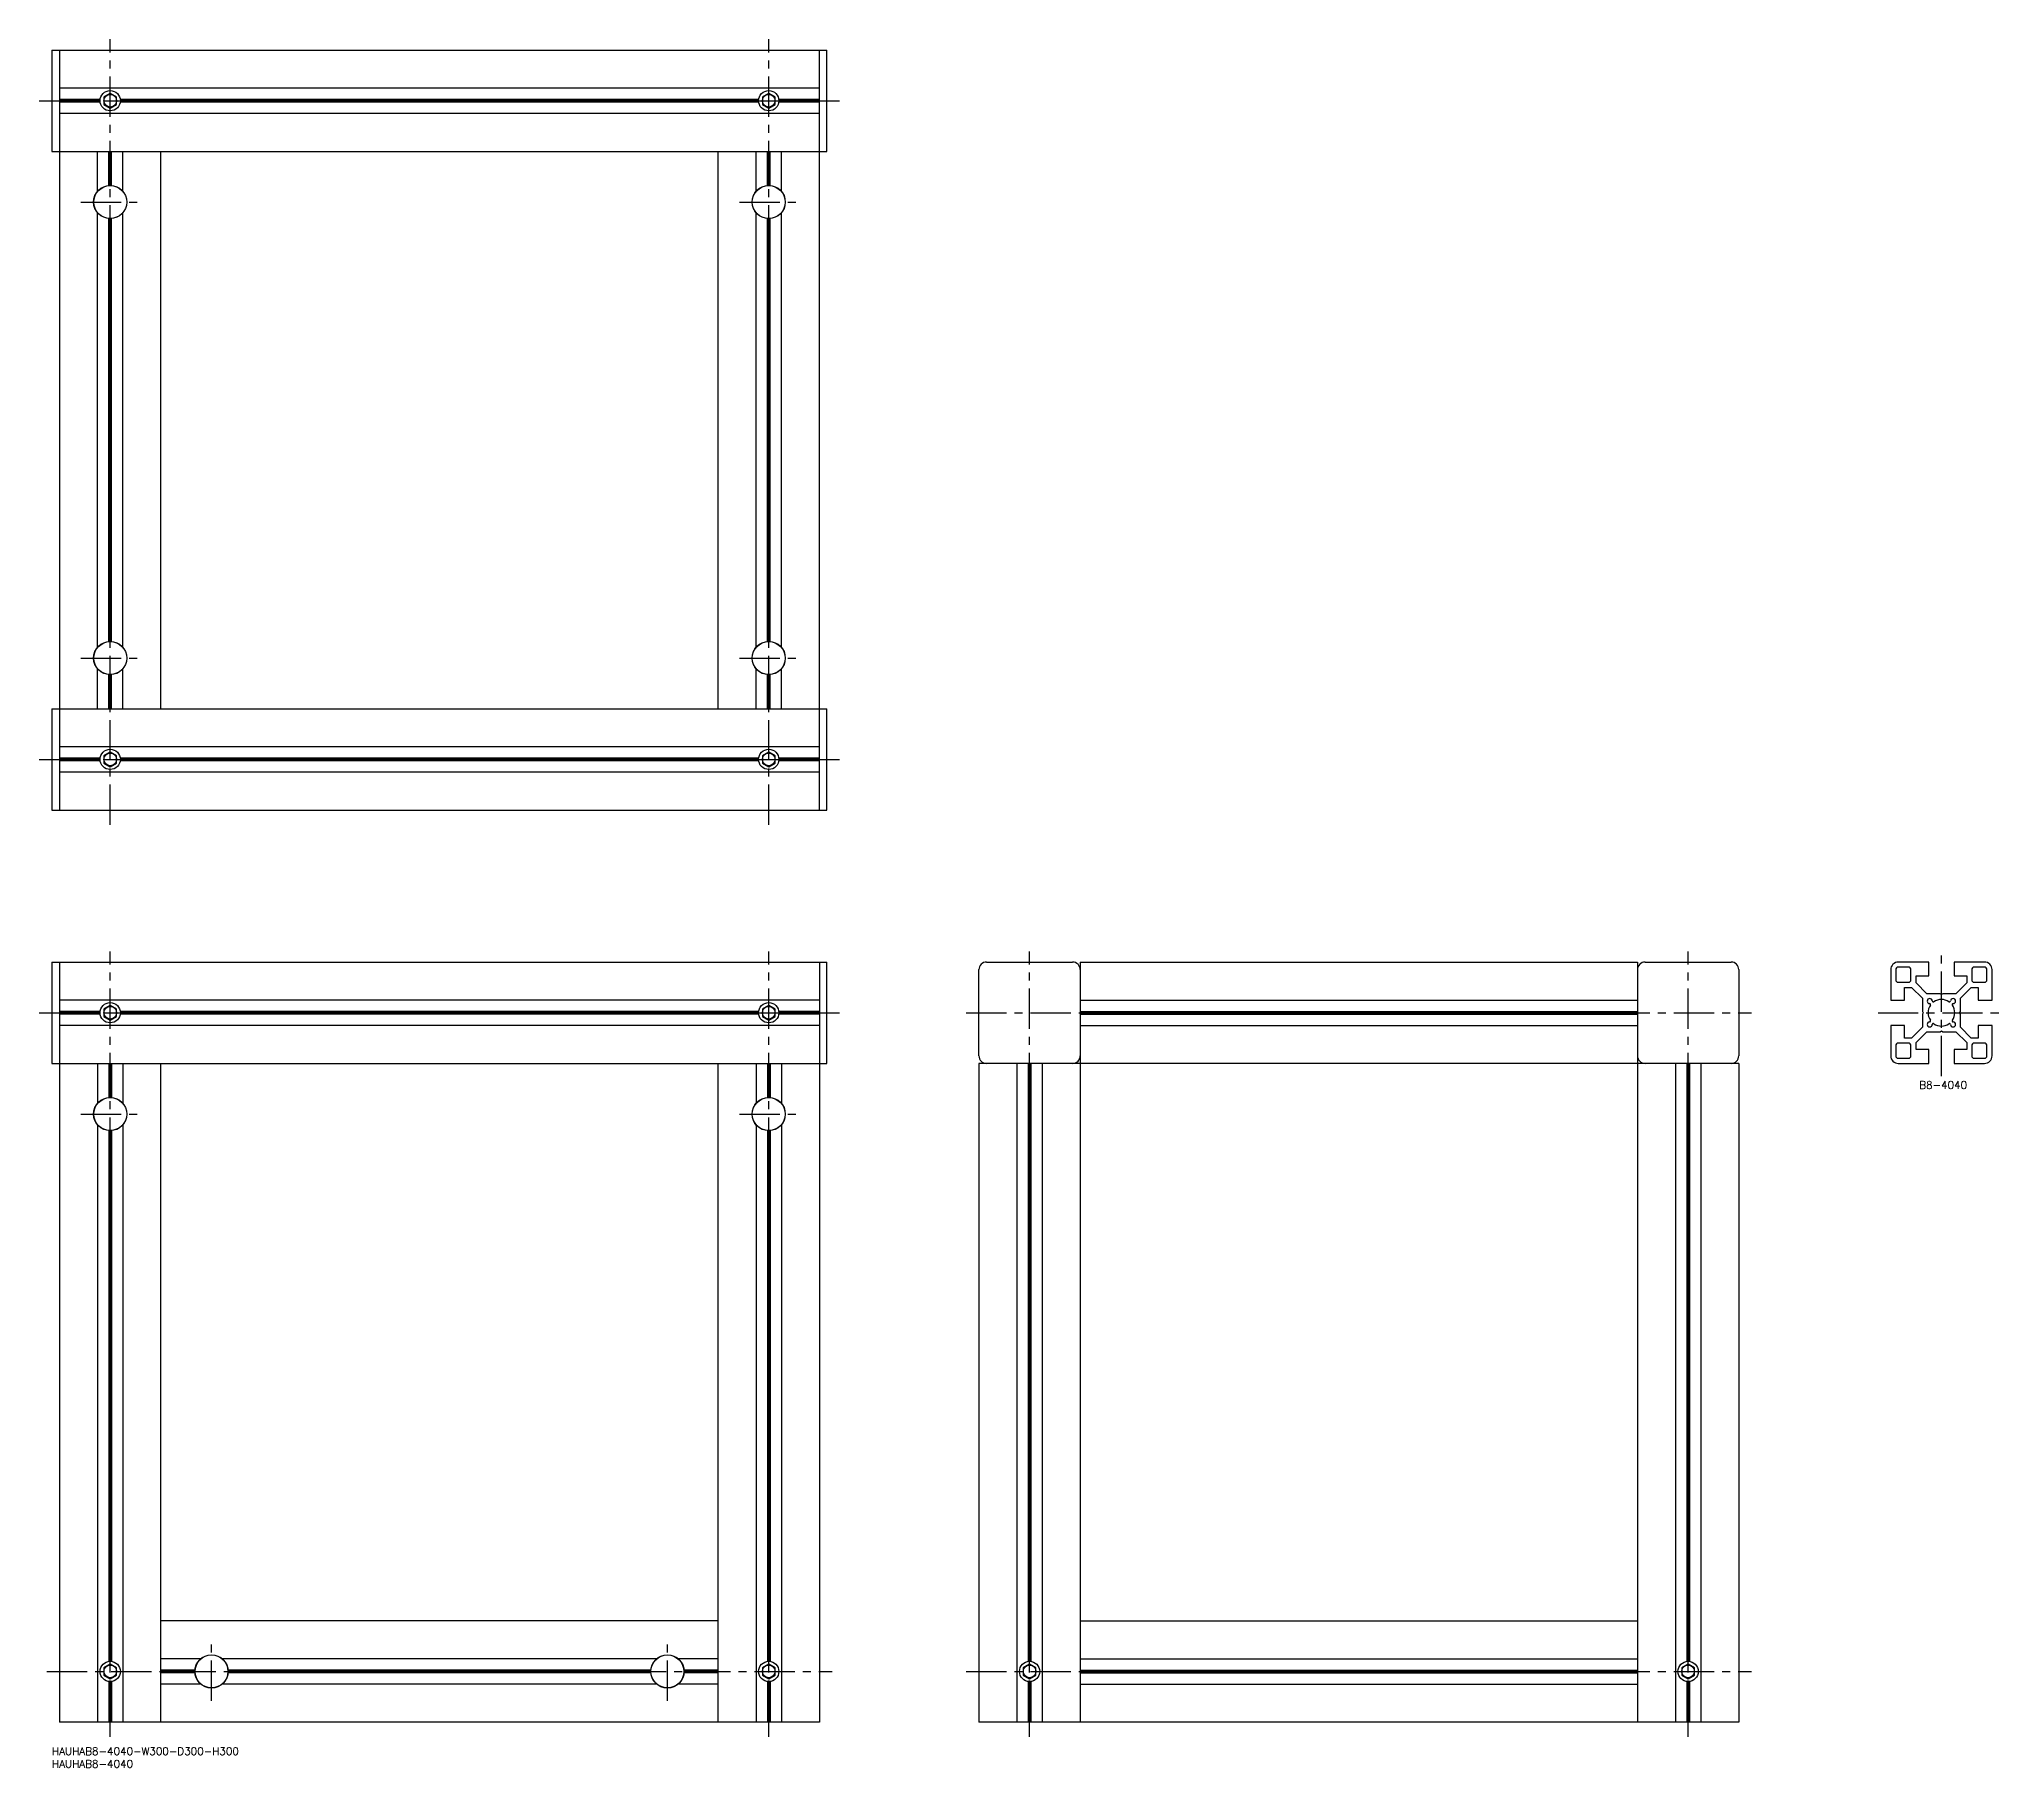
# Model space of a CAD drawing. Extents: x -5 to 771, y -8 to 674.
import ezdxf

# ---------------------------------------------------------------- set-up
doc = ezdxf.new("R2010")
doc.units = 0
doc.header["$LTSCALE"] = 0.5
doc.linetypes.add('CENTER', pattern=[50.8, 31.75, -6.35, 6.35, -6.35])
for name, color, linetype in [('MSM_CENTER', 1, 'CENTER'), ('MSM_CONTINUOUS', 7, 'CONTINUOUS'), ('MSM_NARROW', 5, 'CONTINUOUS'), ('MSM_PART_NUMBER', 7, 'CONTINUOUS')]:
    doc.layers.add(name, color=color, linetype=linetype)
doc.styles.get("Standard").update_dxf_attribs({"font": 'txt.shx', "height": 3, "bigfont": 'bigfont.shx'})

# ---------------------------------------------------------------- blocks, each defined once
blk = doc.blocks.new('*U8')
at = {"layer": 'MSM_PART_NUMBER'}
blk.add_text('HAUHAB8-4040-W300-D300-H300', height=3, dxfattribs=at).set_placement((0, -3))
blk = doc.blocks.new('*U9')
at = {"layer": 'MSM_PART_NUMBER'}
blk.add_text('HAUHAB8-4040', height=3, dxfattribs=at).set_placement((0, -8))
blk = doc.blocks.new('*U10')
at = {"layer": 'MSM_PART_NUMBER'}
blk.add_text('B8-4040', height=3, dxfattribs=at).set_placement((737.26, 259.97))

msp = doc.modelspace()

# ---------------------------------------------------------------- linework, layer by layer
at = {"layer": 'MSM_CENTER'}
for p, q in [((23, 364.23), (23, 674.23)), ((283, 364.23), (283, 674.23)), ((-5, 650), (311, 650)), ((11.45, 610), (34.55, 610)), ((271.45, 610), (294.55, 610)), ((11.45, 430), (34.55, 430)), ((271.45, 430), (294.55, 430)), ((-5, 390), (311, 390)), ((23, 4.23), (23, 314.23)), ((283, 4.23), (283, 314.23)), ((386, 4.23), (386, 314.23)), ((646, 4.23), (646, 314.23)), ((746, 265), (746, 315)), ((-5, 290), (311, 290)), ((361, 290), (671, 290)), ((721, 290), (771, 290)), ((11.45, 250), (34.55, 250)), ((271.45, 250), (294.55, 250)), ((63, 18.45), (63, 41.55)), ((243, 18.45), (243, 41.55)), ((-2, 30), (308, 30)), ((361, 30), (671, 30))]:
    msp.add_line(p, q, dxfattribs=at)
at = {"layer": 'MSM_CONTINUOUS'}
for p, q in [((0, 670), (0, 630)), ((0, 670), (306, 670)), ((3, 670), (3, 370)), ((303, 370), (303, 670)), ((306, 630), (306, 670)), ((303, 655), (3, 655)), ((23, 652.89), (20.5, 651.44)), ((25.5, 651.44), (23, 652.89)), ((283, 652.89), (280.5, 651.44)), ((285.5, 651.44), (283, 652.89)), ((19.03, 650.52), (3, 650.52)), ((19, 650), (3, 650)), ((19.03, 649.48), (3, 649.48)), ((303, 645), (3, 645)), ((20.5, 651.44), (20.5, 648.56)), ((20.5, 648.56), (23, 647.11)), ((23, 647.11), (25.5, 648.56)), ((25.5, 648.56), (25.5, 651.44)), ((279.03, 650.52), (26.97, 650.52)), ((279.03, 649.48), (26.97, 649.48)), ((279, 650), (27, 650)), ((280.5, 651.44), (280.5, 648.56)), ((280.5, 648.56), (283, 647.11)), ((283, 647.11), (285.5, 648.56)), ((285.5, 648.56), (285.5, 651.44)), ((303, 650.52), (286.97, 650.52)), ((303, 649.48), (286.97, 649.48)), ((303, 650), (287, 650)), ((0, 630), (306, 630)), ((18, 614.23), (18, 630)), ((22.48, 616.53), (22.48, 630)), ((23, 616.55), (23, 630)), ((23.52, 616.53), (23.52, 630)), ((28, 614.23), (28, 630)), ((43, 410), (43, 630)), ((263, 410), (263, 630)), ((278, 614.23), (278, 630)), ((282.48, 616.53), (282.48, 630)), ((283, 616.55), (283, 630)), ((283.52, 616.53), (283.52, 630)), ((288, 614.23), (288, 630)), ((19, 615.19), (19, 615.12)), ((27, 615.12), (27, 615.19)), ((279, 615.19), (279, 615.12)), ((287, 615.12), (287, 615.19)), ((18, 434.23), (18, 605.77)), ((28, 434.23), (28, 605.77)), ((278, 434.23), (278, 605.77)), ((288, 434.23), (288, 605.77)), ((19, 604.88), (19, 604.81)), ((22.48, 436.53), (22.48, 603.47)), ((23, 436.55), (23, 603.45)), ((23.52, 436.53), (23.52, 603.47)), ((27, 604.81), (27, 604.88)), ((279, 604.88), (279, 604.81)), ((282.48, 436.53), (282.48, 603.47)), ((283, 436.55), (283, 603.45)), ((283.52, 436.53), (283.52, 603.47)), ((287, 604.81), (287, 604.88)), ((19, 435.19), (19, 435.12)), ((27, 435.12), (27, 435.19)), ((279, 435.19), (279, 435.12)), ((287, 435.12), (287, 435.19)), ((18, 410), (18, 425.77)), ((19, 424.88), (19, 424.81)), ((22.48, 410), (22.48, 423.47)), ((23, 410), (23, 423.45)), ((23.52, 410), (23.52, 423.47)), ((27, 424.81), (27, 424.88)), ((28, 410), (28, 425.77)), ((278, 410), (278, 425.77)), ((279, 424.88), (279, 424.81)), ((282.48, 410), (282.48, 423.47)), ((283, 410), (283, 423.45)), ((283.52, 410), (283.52, 423.47)), ((287, 424.81), (287, 424.88)), ((288, 410), (288, 425.77)), ((0, 410), (306, 410)), ((0, 410), (0, 370)), ((306, 370), (306, 410)), ((303, 395), (3, 395)), ((19.03, 390.52), (3, 390.52)), ((19, 390), (3, 390)), ((19.03, 389.48), (3, 389.48)), ((23, 392.89), (20.5, 391.44)), ((20.5, 391.44), (20.5, 388.56)), ((20.5, 388.56), (23, 387.11)), ((25.5, 391.44), (23, 392.89)), ((23, 387.11), (25.5, 388.56)), ((25.5, 388.56), (25.5, 391.44)), ((279.03, 390.52), (26.97, 390.52)), ((279.03, 389.48), (26.97, 389.48)), ((279, 390), (27, 390)), ((283, 392.89), (280.5, 391.44)), ((280.5, 391.44), (280.5, 388.56)), ((280.5, 388.56), (283, 387.11)), ((285.5, 391.44), (283, 392.89)), ((283, 387.11), (285.5, 388.56)), ((285.5, 388.56), (285.5, 391.44)), ((303, 390.52), (286.97, 390.52)), ((303, 389.48), (286.97, 389.48)), ((303, 390), (287, 390)), ((303, 385), (3, 385)), ((0, 370), (306, 370)), ((0, 310), (306, 310)), ((0, 310), (0, 270)), ((3, 310), (3, 10)), ((303, 310), (303, 10)), ((306, 270), (306, 310)), ((366, 273), (366, 307)), ((369, 310), (403, 310)), ((406, 310), (406, 10)), ((406, 310), (626, 310)), ((626, 310), (626, 10)), ((629, 310), (663, 310)), ((666, 307), (666, 273)), ((726, 307), (726, 295)), ((728, 307), (728, 303)), ((741, 310), (729, 310)), ((733, 308), (729, 308)), ((734, 303), (734, 307)), ((736, 304.5), (741, 304.5)), ((736, 301.77), (736, 304.5)), ((741, 304.5), (741, 310)), ((763, 310), (751, 310)), ((751, 310), (751, 304.5)), ((751, 304.5), (756, 304.5)), ((756, 304.5), (756, 301.77)), ((758, 307), (758, 303)), ((763, 308), (759, 308)), ((764, 303), (764, 307)), ((766, 295), (766, 307)), ((303, 295), (3, 295)), ((406, 295), (626, 295)), ((726, 295), (731.5, 295)), ((729, 302), (733, 302)), ((731.5, 295), (731.5, 300)), ((731.5, 300), (734.23, 300)), ((734.23, 300), (738.5, 295.73)), ((740.27, 297.5), (736, 301.77)), ((738.5, 295.73), (738.5, 290.52)), ((745.48, 297.5), (740.27, 297.5)), ((746, 297.2), (745.48, 297.5)), ((746.52, 297.5), (746, 297.2)), ((751.73, 297.5), (746.52, 297.5)), ((756, 301.77), (751.73, 297.5)), ((753.5, 295.73), (757.77, 300)), ((753.5, 290.52), (753.5, 295.73)), ((757.77, 300), (760.5, 300)), ((759, 302), (763, 302)), ((760.5, 300), (760.5, 295)), ((760.5, 295), (766, 295)), ((19.03, 290.52), (3, 290.52)), ((19, 290), (3, 290)), ((19.03, 289.48), (3, 289.48)), ((23, 292.89), (20.5, 291.44)), ((20.5, 291.44), (20.5, 288.56)), ((20.5, 288.56), (23, 287.11)), ((25.5, 291.44), (23, 292.89)), ((23, 287.11), (25.5, 288.56)), ((25.5, 288.56), (25.5, 291.44)), ((279.03, 290.52), (26.97, 290.52)), ((279.03, 289.48), (26.97, 289.48)), ((279, 290), (27, 290)), ((283, 292.89), (280.5, 291.44)), ((280.5, 291.44), (280.5, 288.56)), ((280.5, 288.56), (283, 287.11)), ((285.5, 291.44), (283, 292.89)), ((283, 287.11), (285.5, 288.56)), ((285.5, 288.56), (285.5, 291.44)), ((303, 290.52), (286.97, 290.52)), ((303, 289.48), (286.97, 289.48)), ((303, 290), (287, 290)), ((406, 290.52), (626, 290.52)), ((406, 290), (626, 290)), ((406, 289.48), (626, 289.48)), ((738.5, 290.52), (738.8, 290)), ((738.8, 290), (738.5, 289.48)), ((738.5, 289.48), (738.5, 284.27)), ((753.2, 290), (753.5, 290.52)), ((753.5, 289.48), (753.2, 290)), ((753.5, 284.27), (753.5, 289.48)), ((303, 285), (3, 285)), ((406, 285), (626, 285)), ((731.5, 285), (726, 285)), ((726, 285), (726, 273)), ((731.5, 280), (731.5, 285)), ((734.23, 280), (731.5, 280)), ((738.5, 284.27), (734.23, 280)), ((736, 278.23), (740.27, 282.5)), ((740.27, 282.5), (745.48, 282.5)), ((745.48, 282.5), (746, 282.8)), ((746, 282.8), (746.52, 282.5)), ((746.52, 282.5), (751.73, 282.5)), ((751.73, 282.5), (756, 278.23)), ((757.77, 280), (753.5, 284.27)), ((760.5, 280), (757.77, 280)), ((766, 285), (760.5, 285)), ((760.5, 285), (760.5, 280)), ((766, 273), (766, 285)), ((728, 277), (728, 273)), ((733, 278), (729, 278)), ((729, 272), (733, 272)), ((734, 273), (734, 277)), ((736, 275.5), (736, 278.23)), ((741, 275.5), (736, 275.5)), ((741, 270), (741, 275.5)), ((751, 275.5), (751, 270)), ((756, 275.5), (751, 275.5)), ((756, 278.23), (756, 275.5)), ((758, 277), (758, 273)), ((763, 278), (759, 278)), ((759, 272), (763, 272)), ((764, 273), (764, 277)), ((0, 270), (306, 270)), ((18, 270), (18, 254.23)), ((22.48, 270), (22.48, 256.53)), ((23, 270), (23, 256.55)), ((23.52, 270), (23.52, 256.53)), ((28, 270), (28, 254.23)), ((43, 10), (43, 270)), ((263, 10), (263, 270)), ((278, 270), (278, 254.23)), ((282.48, 270), (282.48, 256.53)), ((283, 270), (283, 256.55)), ((283.52, 270), (283.52, 256.53)), ((288, 270), (288, 254.23)), ((666, 270), (366, 270)), ((366, 270), (366, 10)), ((381, 270), (381, 10)), ((385.48, 270), (385.48, 33.97)), ((386, 270), (386, 34)), ((386.52, 270), (386.52, 33.97)), ((391, 270), (391, 10)), ((641, 270), (641, 10)), ((645.48, 270), (645.48, 33.97)), ((646, 270), (646, 34)), ((646.52, 270), (646.52, 33.97)), ((651, 270), (651, 10)), ((666, 270), (666, 10)), ((729, 270), (741, 270)), ((751, 270), (763, 270)), ((19, 255.19), (19, 255.12)), ((27, 255.12), (27, 255.19)), ((279, 255.19), (279, 255.12)), ((287, 255.12), (287, 255.19)), ((18, 245.77), (18, 10)), ((19, 244.88), (19, 244.81)), ((22.48, 243.47), (22.48, 33.97)), ((23, 243.45), (23, 34)), ((23.52, 243.47), (23.52, 33.97)), ((27, 244.81), (27, 244.88)), ((28, 245.77), (28, 10)), ((278, 245.77), (278, 10)), ((279, 244.88), (279, 244.81)), ((282.48, 243.47), (282.48, 33.97)), ((283, 243.45), (283, 34)), ((283.52, 243.47), (283.52, 33.97)), ((287, 244.81), (287, 244.88)), ((288, 245.77), (288, 10)), ((263, 50), (43, 50)), ((406, 50), (626, 50)), ((23, 32.89), (20.5, 31.44)), ((20.5, 31.44), (20.5, 28.56)), ((25.5, 31.44), (23, 32.89)), ((25.5, 28.56), (25.5, 31.44)), ((58.77, 35), (43, 35)), ((57.88, 34), (57.81, 34)), ((238.77, 35), (67.23, 35)), ((68.19, 34), (68.12, 34)), ((237.88, 34), (237.81, 34)), ((263, 35), (247.23, 35)), ((248.19, 34), (248.12, 34)), ((283, 32.89), (280.5, 31.44)), ((280.5, 31.44), (280.5, 28.56)), ((285.5, 31.44), (283, 32.89)), ((285.5, 28.56), (285.5, 31.44)), ((386, 32.89), (383.5, 31.44)), ((383.5, 31.44), (383.5, 28.56)), ((388.5, 31.44), (386, 32.89)), ((388.5, 28.56), (388.5, 31.44)), ((406, 35), (626, 35)), ((646, 32.89), (643.5, 31.44)), ((643.5, 31.44), (643.5, 28.56)), ((648.5, 31.44), (646, 32.89)), ((648.5, 28.56), (648.5, 31.44)), ((20.5, 28.56), (23, 27.11)), ((22.48, 26.03), (22.48, 10)), ((23, 27.11), (25.5, 28.56)), ((23, 26), (23, 10)), ((23.52, 26.03), (23.52, 10)), ((56.47, 30.52), (43, 30.52)), ((56.45, 30), (43, 30)), ((56.47, 29.48), (43, 29.48)), ((58.77, 25), (43, 25)), ((57.81, 26), (57.88, 26)), ((238.77, 25), (67.23, 25)), ((68.12, 26), (68.19, 26)), ((236.47, 30.52), (69.53, 30.52)), ((236.47, 29.48), (69.53, 29.48)), ((236.45, 30), (69.55, 30)), ((237.81, 26), (237.88, 26)), ((263, 25), (247.23, 25)), ((248.12, 26), (248.19, 26)), ((263, 30.52), (249.53, 30.52)), ((263, 29.48), (249.53, 29.48)), ((263, 30), (249.55, 30)), ((280.5, 28.56), (283, 27.11)), ((282.48, 26.03), (282.48, 10)), ((283, 27.11), (285.5, 28.56)), ((283, 26), (283, 10)), ((283.52, 26.03), (283.52, 10)), ((383.5, 28.56), (386, 27.11)), ((385.48, 26.03), (385.48, 10)), ((386, 27.11), (388.5, 28.56)), ((386, 26), (386, 10)), ((386.52, 26.03), (386.52, 10)), ((406, 30.52), (626, 30.52)), ((406, 30), (626, 30)), ((406, 29.48), (626, 29.48)), ((406, 25), (626, 25)), ((643.5, 28.56), (646, 27.11)), ((645.48, 26.03), (645.48, 10)), ((646, 27.11), (648.5, 28.56)), ((646, 26), (646, 10)), ((646.52, 26.03), (646.52, 10)), ((303, 10), (3, 10)), ((666, 10), (366, 10))]:
    msp.add_line(p, q, dxfattribs=at)
for centre, radius in [((23, 650), 4), ((23, 650), 2.5), ((283, 650), 4), ((283, 650), 2.5), ((23, 610), 6.55), ((23, 610), 6.5), ((283, 610), 6.55), ((283, 610), 6.5), ((23, 430), 6.55), ((23, 430), 6.5), ((283, 430), 6.55), ((283, 430), 6.5), ((23, 390), 4), ((23, 390), 2.5), ((283, 390), 4), ((283, 390), 2.5), ((23, 290), 4), ((23, 290), 2.5), ((283, 290), 4), ((283, 290), 2.5), ((23, 250), 6.55), ((23, 250), 6.5), ((283, 250), 6.55), ((283, 250), 6.5), ((23, 30), 4), ((23, 30), 2.5), ((63, 30), 6.55), ((63, 30), 6.5), ((243, 30), 6.55), ((243, 30), 6.5), ((283, 30), 4), ((283, 30), 2.5), ((386, 30), 4), ((386, 30), 2.5), ((646, 30), 4), ((646, 30), 2.5)]:
    msp.add_circle(centre, radius, dxfattribs=at)
for centre, radius, start, end in [((369, 307), 3, 90, 180), ((403, 307), 3, 0, 90), ((629, 307), 3, 90, 180), ((663, 307), 3, 0, 90), ((729, 307), 3, 90, 180), ((729, 307), 1, 90, 180), ((729, 303), 1, 180, 270), ((733, 307), 1, 0, 90), ((733, 303), 1, 270, 0), ((759, 307), 1, 90, 180), ((759, 303), 1, 180, 270), ((763, 307), 3, 0, 90), ((763, 307), 1, 0, 90), ((763, 303), 1, 270, 0), ((741.4, 294.6), 1, 2.53518, 267.46482), ((746, 290), 5.25, 55.53237, 124.46763), ((750.6, 294.6), 1, 272.53518, 177.46482), ((746, 290), 5.25, 145.53237, 214.46763), ((741.34, 293.2), 0.4, 325.53237, 87.46482), ((742.8, 294.66), 0.4, 182.53518, 304.46763), ((749.2, 294.66), 0.4, 235.53237, 357.46482), ((750.66, 293.2), 0.4, 92.53518, 214.46763), ((746, 290), 5.25, 325.53237, 34.46763), ((741.4, 285.4), 1, 92.53518, 357.46482), ((741.34, 286.8), 0.4, 272.53518, 34.46763), ((742.8, 285.34), 0.4, 55.53237, 177.46482), ((746, 290), 5.25, 235.53237, 304.46763), ((749.2, 285.34), 0.4, 2.53518, 124.46763), ((750.6, 285.4), 1, 182.53518, 87.46482), ((750.66, 286.8), 0.4, 145.53237, 267.46482), ((369, 273), 3, 180, 270), ((403, 273), 3, 270, 0), ((629, 273), 3, 180, 270), ((663, 273), 3, 270, 0), ((729, 273), 3, 180, 270), ((729, 277), 1, 90, 180), ((729, 273), 1, 180, 270), ((733, 277), 1, 0, 90), ((733, 273), 1, 270, 0), ((759, 277), 1, 90, 180), ((759, 273), 1, 180, 270), ((763, 277), 1, 0, 90), ((763, 273), 1, 270, 0), ((763, 273), 3, 270, 0)]:
    msp.add_arc(centre, radius, start, end, dxfattribs=at)
at = {"layer": 'MSM_NARROW'}
for p, q in [((19.68, 615.59), (19.68, 615.64)), ((26.32, 615.59), (26.32, 615.64)), ((279.68, 615.59), (279.68, 615.64)), ((286.32, 615.59), (286.32, 615.64)), ((19.68, 604.41), (19.68, 604.36)), ((26.32, 604.41), (26.32, 604.36)), ((279.68, 604.41), (279.68, 604.36)), ((286.32, 604.41), (286.32, 604.36)), ((19.68, 435.59), (19.68, 435.64)), ((26.32, 435.59), (26.32, 435.64)), ((279.68, 435.59), (279.68, 435.64)), ((286.32, 435.59), (286.32, 435.64)), ((19.68, 424.41), (19.68, 424.36)), ((26.32, 424.41), (26.32, 424.36)), ((279.68, 424.41), (279.68, 424.36)), ((286.32, 424.41), (286.32, 424.36)), ((19.68, 255.59), (19.68, 255.64)), ((26.32, 255.59), (26.32, 255.64)), ((279.68, 255.59), (279.68, 255.64)), ((286.32, 255.59), (286.32, 255.64)), ((19.68, 244.41), (19.68, 244.36)), ((26.32, 244.41), (26.32, 244.36)), ((279.68, 244.41), (279.68, 244.36)), ((286.32, 244.41), (286.32, 244.36)), ((57.41, 33.32), (57.36, 33.32)), ((68.59, 33.32), (68.64, 33.32)), ((237.41, 33.32), (237.36, 33.32)), ((248.59, 33.32), (248.64, 33.32)), ((57.41, 26.68), (57.36, 26.68)), ((68.59, 26.68), (68.64, 26.68)), ((237.41, 26.68), (237.36, 26.68)), ((248.59, 26.68), (248.64, 26.68))]:
    msp.add_line(p, q, dxfattribs=at)

# ---------------------------------------------------------------- block references
at = {"layer": 'MSM_CONTINUOUS'}
for name in ['*U10', '*U8', '*U9']:
    msp.add_blockref(name, (0, 0), dxfattribs=at)

doc.saveas('drawing.dxf')
